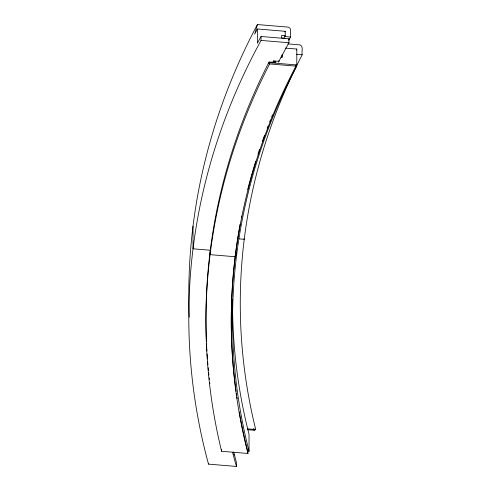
<?xml version="1.0" encoding="UTF-8"?>
<svg xmlns="http://www.w3.org/2000/svg" width="491" height="491" viewBox="0 0 491 491"><rect width="100%" height="100%" fill="white"/><g stroke="black" fill="none" stroke-linecap="round" stroke-linejoin="round"><path stroke-width="0.74" d="M193.024 226.167L193.024 248.802L210.664 250.269M236.552 252.442L236.552 255.621L235.275 255.516L235.275 256.744L210.093 254.651L210.093 251.699L210.891 251.766M221.453 449.504L221.588 451.278L247.967 453.475L247.691 451.161A783.716 641.983 0 0 1 239.27 411.949M247.691 451.161L249.035 451.272L249.035 434.296L247.685 428.882A782.433 640.933 0 0 1 232.562 299.154M285.504 48.106L296.803 49.051L296.803 66.027A782.433 640.933 0 0 0 249.035 451.272M288.831 40.25A791.866 648.66 0 0 1 290.549 37.034C289.58 34.094 292.341 28.466 288.481 27.134L257.394 24.55L254.731 34.057L257.394 28.981L285.216 31.295L285.216 35.72A799.587 654.988 0 0 0 283.786 38.359M247.967 453.475A783.716 641.983 0 0 1 295.999 66.132L295.999 64.898L269.614 62.707L269.093 63.72L269.093 61.995L275.789 62.553L275.789 61.817L273.561 61.633L273.561 60.89L278.919 61.338L278.919 60.51M296.306 50.002L296.803 49.051M295.699 65.469L295.999 64.898M284.872 31.927L285.216 31.295M278.477 62.185A799.587 654.988 0 0 1 288.966 42.748L288.966 38.814L261.04 36.487L257.394 43.251L257.394 28.981M288.726 39.231L288.966 38.814M254.516 430.122L255.725 429.551A774.712 634.605 0 0 1 302.198 54.796C301.29 51.788 303.837 46.258 300.056 44.89L287.978 43.883M253.773 430.202L247.752 429.76M285.216 35.72L281.625 35.426L281.625 37.887L285.216 38.458M284.682 36.549L290.549 37.034M261.04 36.487L261.04 40.428L288.966 42.748M296.349 54.311L302.198 54.796M282.043 54.71L282.491 54.747L282.491 57.208L281.153 57.097M269.614 62.707L269.614 63.934L295.999 66.132M238.951 238.847L244.236 239.283L243.966 238.835M247.685 428.882L255.725 429.551M233.741 454.734L234.41 454.789L236.429 462.516L236.429 466.45L208.497 464.124L208.497 463.633M237.11 398.698A783.716 641.983 0 0 1 236.895 397.225M236.576 395.022A783.716 641.983 0 0 1 236.367 393.555M236.061 391.352A783.716 641.983 0 0 1 240.117 224.154M241.382 217.544A783.716 641.983 0 0 1 241.676 216.071M247.734 189.465A783.716 641.983 0 0 1 255.731 161.22M257.978 154.192A783.716 641.983 0 0 1 259.61 149.289M262.286 141.555A783.716 641.983 0 0 1 264.563 135.234M267.202 128.206A783.716 641.983 0 0 1 268.012 126.101M269.669 121.885A783.716 641.983 0 0 1 270.51 119.773M271.646 116.968A783.716 641.983 0 0 1 272.511 114.863M221.588 451.278A809.027 662.715 0 0 1 269.614 63.934M209.866 383.796A809.027 662.715 0 0 1 209.694 382.336M209.356 379.408A809.027 662.715 0 0 1 209.197 377.947M208.884 375.02A809.027 662.715 0 0 1 208.657 372.829M208.442 370.644A809.027 662.715 0 0 1 208.172 367.728M207.914 364.819A809.027 662.715 0 0 1 207.675 361.904M207.454 358.995A809.027 662.715 0 0 1 207.098 353.925M206.914 351.028A809.027 662.715 0 0 1 206.521 343.577M206.423 341.282A809.027 662.715 0 0 1 269.093 61.995M281.134 57.373A796.157 652.177 0 0 1 282.491 54.747M272.548 62.86A804.737 659.204 0 0 1 273.561 60.89M254.264 430.184A777.241 636.68 0 0 1 253.89 428.711M254.123 430.196A777.406 636.815 0 0 1 253.749 428.717M236.429 466.45A799.587 654.988 0 0 1 232.66 452.598M208.497 464.124A826.187 676.77 0 0 1 261.04 40.428M189.25 317.137A826.187 676.77 0 0 1 257.394 24.55M234.41 454.789A799.587 654.988 0 0 1 233.655 451.972"/></g></svg>
